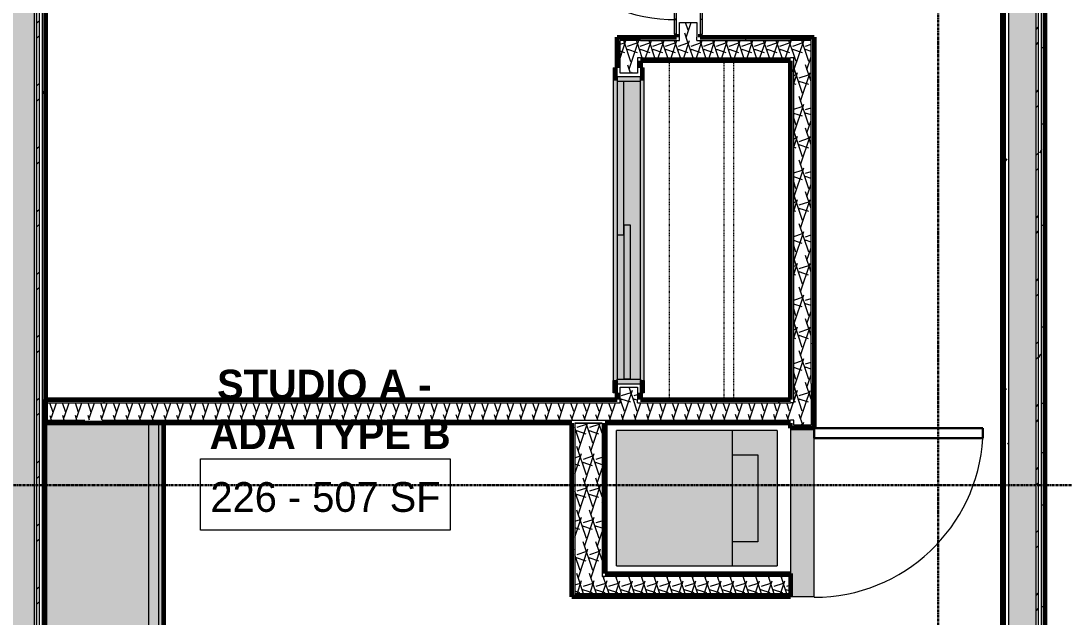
# Model space of a CAD drawing. Header units: inches. Extents: x -4110 to -1807, y 9775 to 11251.
# Drawn here: x -3339.3 to -3129, y 10140.6 to 10260.7 of the extents above; entities that cross this region are included whole.
import ezdxf

# ---------------------------------------------------------------- set-up
doc = ezdxf.new("R2010")
doc.units = ezdxf.units.IN
doc.header["$MEASUREMENT"] = 0
doc.linetypes.add('Dash', pattern=[0.25, 0.125, -0.125])
doc.linetypes.add('Grid Line 1_2_', pattern=[0.8749999999999999, 0.4999999999999999, -0.125, 0.125, -0.125])
for name, color, linetype, lineweight in [('0-1', 7, 'Continuous', 5), ('0-2', 10, 'Continuous', 18), ('A-AREA-IDEN', 2, 'Continuous', 9), ('A-DOOR', 31, 'Continuous', 18), ('A-DOOR-3', 7, 'Continuous', 9), ('A-DOOR-4', 50, 'Continuous', 30), ('A-DOOR-FRAM-1', 31, 'Continuous', 18), ('A-DOOR-FRAM-2', 7, 'Continuous', 9), ('A-WALL', 113, 'Continuous', 18), ('A-WALL-1', 8, 'Continuous', 5), ('A-WALL-3', 250, 'Continuous', 60), ('A-WALL-4', 10, 'Continuous', 18), ('A-WALL-PATT-1', 7, 'Continuous', 9), ('A-WALL-PATT-2', 253, 'Continuous', 9), ('A-WALL-PATT-4', 111, 'Continuous', 9), ('I-WALL-4', 2, 'Continuous', 5), ('I-WALL-5', 2, 'Continuous', 60), ('P-SANR-FIXT-1', 7, 'Continuous', 9), ('P-SANR-FIXT-2', 135, 'Continuous', 9), ('Q-CASE-3', 7, 'Continuous', 9), ('Q-CASE-5', 9, 'Continuous', 9), ('Q-CASE-6', 250, 'Continuous', 60), ('Q-CASE-HDLN-1', 7, 'Dash', 9), ('S-GRID-1', 1, 'Grid Line 1_2_', 30)]:
    doc.layers.add(name, color=color, linetype=linetype, lineweight=lineweight)
doc.styles.add('Century Gothic', font='ufonts.com_century-gothic.ttf', dxfattribs={"height": 5.999999999999996})
doc.styles.add('Century Gothic_B', font='GOTHICB.TTF', dxfattribs={"height": 5.999999999999996})
pattern_1 = [(0, (0, 0), (20.48, 5.12), [0.845, -14.515, 0.845, -14.515, -81.92]), (0, (0, 0), (20.48, 5.12), [-30.72, 0.845, -29.875, 0.845, -14.515, -35.84]), (0, (0, 0), (20.48, 5.12), [-76.8, 0.845, -9.395, 0.845, -24.755]), (120, (7.68, 2.56), (-14.67405006737632, 15.1762002695053), [0.8449999999999999, -14.515, 0.8449999999999999, -14.515, -81.91999999999999]), (120, (7.68, 2.56), (-14.67405006737632, 15.1762002695053), [-30.72, 0.8449999999999999, -29.875, 0.8449999999999999, -14.515, -35.84]), (120, (7.68, 2.56), (-14.67405006737632, 15.1762002695053), [-76.79999999999998, 0.8449999999999999, -9.394999999999998, 0.8449999999999999, -24.755]), (240, (10.24, 12.8), (-5.805949932623669, -20.2962002695053), [0.845, -14.515, 0.845, -14.515, -81.92]), (240, (10.24, 12.8), (-5.805949932623669, -20.2962002695053), [-30.72, 0.845, -29.875, 0.845, -14.515, -35.84]), (240, (10.24, 12.8), (-5.805949932623669, -20.2962002695053), [-76.8, 0.845, -9.395, 0.845, -24.755])]
pattern_2 = [(161.57, (0.32, 0.32), (-2.560496184573631, -0.0005373861552858683), [0, -18.214, 2.022, 0]), (18.43, (-0.32, 0.32), (-2.560496184573631, 0.0005373861552860904), [0, -18.214, 2.022, 0]), (108.43, (0.32, 0.32), (1.279220909290681, -6.400876726295667), [6.069999999999999, -14.166]), (71.57, (-0.32, 0.32), (1.279220909290681, 6.400876726295667), [6.07, -14.166])]
pattern_3 = [(45, (0, 0), (-6.335676759431466, 6.335676759431466), []), (45, (0, 9.6), (-6.335676759431466, 6.335676759431466), [])]

# ---------------------------------------------------------------- blocks, each defined once
blk = doc.blocks.new('SLIDING - FLUSH - SLIDING - FLUSH - 5-0 x 6-8-3203586-ENLARGED RCP - 2ND FLOOR PLAN - WEST')
at = {"layer": 'A-DOOR'}
for points in [[(-32.74999999998931, 3.250000000039676), (-32.74999999998862, 2.500000000001477), (-30.24999999998851, 2.500000000003524), (-30.2499999999892, 3.250000000041723), (-30.99999999999295, 3.250000000041041)], [(-30.24999999998851, 2.500000000003524), (30.25000000001205, 2.50000000005059), (30.25000000001137, 3.250000000088789), (-30.2499999999892, 3.250000000041723)], [(30.25000000001205, 2.50000000005059), (32.75000000001199, 2.500000000052466), (32.7500000000113, 3.250000000090665), (30.25000000001137, 3.250000000088789)], [(-0.999999999988688, -0.8750000000206909), (30.00000000001398, -0.8749999999968167), (30.00000000001296, 0.5000000000275121), (-0.9999999999897112, 0.5000000000032968)], [(-29.99999999998857, -2.25000000004502), (1.000000000012562, -2.250000000020804), (1.000000000011368, -0.8750000000193267), (-29.99999999998976, -0.875000000043542)], [(-32.74999999998862, -3.000000000046043), (-30.24999999998868, -3.000000000043996), (-30.2499999999892, -2.25000000004502), (-32.74999999998914, -2.250000000047066)], [(-30.2499999999892, -2.25000000004502), (-30.24999999998868, -3.000000000043996), (30.25000000001188, -2.99999999999693), (30.25000000001137, -2.249999999997953), (-29.99999999998857, -2.25000000004502)], [(30.25000000001188, -2.99999999999693), (32.75000000001199, -2.999999999994884), (32.75000000001148, -2.249999999995907), (30.25000000001137, -2.249999999997953)]]:
    blk.add_hatch(color=256, dxfattribs=at).paths.add_polyline_path(points, flags=0)
at = {"layer": 'A-DOOR-FRAM-1'}
for points in [[(-30.99999999998954, -2.250000000045702), (-29.99999999998857, -2.25000000004502), (-29.99999999999232, 2.500000000003694), (-30.99999999999329, 2.500000000002842), (-30.99999999999073, -0.8749999999974988)], [(30.00000000001398, -0.8749999999968167), (30.00000000001517, -2.249999999998294), (31.00000000001443, -2.249999999997271), (31.00000000001068, 2.500000000051102), (30.00000000001142, 2.50000000005042), (30.00000000001296, 0.5000000000275121)]]:
    blk.add_hatch(color=256, dxfattribs=at).paths.add_polyline_path(points, flags=0)
h = blk.add_hatch(color=256, dxfattribs=at)
h.paths.add_polyline_path([(-29.99999999999079, 0.4999999999807869), (-29.99999999998976, -0.875000000043542), (-0.999999999988688, -0.8750000000206909), (-0.9999999999897112, 0.5000000000032968), (30.00000000001296, 0.5000000000275121), (30.00000000001142, 2.50000000005042), (-29.99999999999232, 2.500000000003694)], flags=0)
h.paths.add_polyline_path([(1.000000000012562, -2.250000000020804), (30.00000000001517, -2.249999999998294), (30.00000000001398, -0.8749999999968167), (1.000000000011368, -0.8750000000193267)], flags=0)
at = {"layer": 'A-DOOR-3'}
for p, q in [((-32.75000000000009, 2.500000000038348), (-32.75000000000009, 3.250000000038348)), ((-30.25000000000009, 3.250000000038153), (-32.7500000000001, 3.250000000038137)), ((-32.75000000000009, 2.500000000038137), (-30.25000000000008, 2.500000000038153)), ((30.2499999999999, 3.250000000038544), (-30.25000000000009, 3.250000000038349)), ((-30.25000000000009, 3.250000000038348), (-30.25000000000009, 2.500000000038349)), ((30.24999999999991, 2.500000000038544), (30.2499999999999, 3.250000000038544)), ((30.2499999999999, 3.250000000038544), (32.7499999999999, 3.25000000003856)), ((32.7499999999999, 2.50000000003856), (30.2499999999999, 2.500000000038544)), ((32.7499999999999, 3.25000000003856), (32.7499999999999, 2.50000000003856)), ((29.99999999999989, 0.4999999999999985), (-1.000000000000092, 0.4999999999999985)), ((-1.000000000000095, 0.4999999999999985), (-1.000000000000095, -0.8750000000000002)), ((29.99999999999989, 0.4999999999999985), (29.99999999999989, -0.8750000000000002)), ((0.9999999999999057, -0.8750000000000002), (-30.00000000000012, -0.8750000000000002)), ((-30.00000000000012, -0.8750000000000002), (-30.00000000000012, -2.250000000000026)), ((-1.000000000000095, -0.8750000000000002), (29.99999999999989, -0.8750000000000002)), ((0.9999999999999057, -0.8750000000000002), (0.9999999999999057, -2.250000000000026)), ((-32.75000000000011, -3.000000000000026), (-32.75000000000011, -2.250000000000026)), ((-30.25000000000011, -2.250000000000026), (-32.75000000000011, -2.250000000000026)), ((-32.75000000000011, -3.000000000000027), (-30.25000000000011, -3.000000000000027)), ((-30.25000000000012, -2.250000000000026), (-30.25000000000012, -3.000000000000025)), ((-30.25000000000011, -3.000000000000026), (30.24999999999988, -3.000000000000025)), ((-30.00000000000012, -2.250000000000026), (0.9999999999999057, -2.250000000000026)), ((30.24999999999988, -2.250000000000026), (32.74999999999988, -2.250000000000026)), ((30.24999999999989, -3.000000000000026), (30.24999999999989, -2.250000000000026)), ((32.74999999999988, -3.000000000000026), (30.24999999999988, -3.000000000000026)), ((32.74999999999988, -2.250000000000026), (32.74999999999988, -3.000000000000026))]:
    blk.add_line(p, q, dxfattribs=at)
at = {"layer": 'A-DOOR-FRAM-2'}
for p, q in [((-31.0000000000001, -2.249999999999958), (-31.0000000000001, 2.500000000038503)), ((-30.00000000000008, 2.500000000038503), (-31.0000000000001, 2.500000000038503)), ((29.99999999999988, 2.500000000038503), (-30.00000000000008, 2.500000000038503)), ((-30.00000000000008, 2.500000000038503), (-30.00000000000008, -2.249999999999958)), ((29.99999999999988, -2.249999999999958), (29.99999999999988, 2.500000000038503)), ((29.99999999999988, 2.500000000038503), (30.9999999999999, 2.500000000038503)), ((30.9999999999999, 2.500000000038503), (30.9999999999999, -2.249999999999958)), ((-31.00000000000009, -2.249999999999958), (-30.00000000000009, -2.249999999999958)), ((0.999999999999943, -2.249999999999958), (29.99999999999988, -2.249999999999958)), ((30.9999999999999, -2.249999999999958), (29.99999999999988, -2.249999999999958))]:
    blk.add_line(p, q, dxfattribs=at)
blk = doc.blocks.new('SWING - SINGLE - FLUSH - SWING - FLUSH - 2-10 x 6-8 - PRIVACY-3983842-ENLARGED RCP - 2ND FLOOR PLAN - WEST')
at = {"layer": 'A-DOOR-FRAM-1'}
for points in [[(-17.62500000000511, 2.37500000001421), (-17.00000000000508, 2.37500000001421), (-17.00000000000508, 2.87500000001205), (-20.00000000000449, 2.87500000001205), (-20.00000000000449, 2.37500000001421)], [(-10.51715832650549, 2.375000000012676), (16.99999999999519, 2.375000000012846), (16.99999999999519, 2.875000000012391), (-17.00000000000508, 2.87500000001205), (-17.00000000000508, 2.375000000012505)], [(19.99999999999519, 2.375000000014551), (19.99999999999519, 2.875000000012391), (16.99999999999519, 2.875000000012391), (16.99999999999519, 2.375000000014551)], [(-17.000000000005, -2.874999999988006), (-17.000000000005, -2.374999999988119), (-20.00000000000449, -2.374999999988119), (-20.00000000000449, -2.874999999987835), (-17.62500000000503, -2.874999999987835)], [(7.833380588823871, -2.874999999987835), (16.99999999999528, -2.874999999987665), (16.99999999999528, -2.374999999987778), (-17.000000000005, -2.374999999988119), (-17.000000000005, -2.874999999988006), (-10.51715832650541, -2.874999999987835)], [(19.99999999999528, -2.874999999987665), (19.99999999999528, -2.374999999987437), (16.99999999999528, -2.374999999987437), (16.99999999999528, -2.874999999987665)]]:
    blk.add_hatch(color=256, dxfattribs=at).paths.add_polyline_path(points, flags=0)
at = {"layer": 'A-DOOR-3'}
blk.add_arc((17.00000000000095, 2.374999999999438), 34.06659275674494, 93.36568699838679, 179.9999999999998, dxfattribs=at)
at = {"layer": 'A-DOOR-4'}
for p, q in [((15, 2.374999999999781), (15, 36.3828335395518)), ((17.00000000000095, 36.3828335395518), (15, 36.3828335395518)), ((17.00000000000095, 2.374999999999781), (17.00000000000095, 36.3828335395518)), ((17.00000000000095, 2.374999999999781), (15, 2.374999999999781))]:
    blk.add_line(p, q, dxfattribs=at)
at = {"layer": 'A-DOOR-FRAM-2'}
for p, q in [((-16.99999999999998, 2.874999999999861), (-19.99999999999934, 2.874999999999855)), ((-19.99999999999934, 2.374999999999855), (-19.99999999999934, 2.874999999999855)), ((-19.99999999999934, 2.374999999999855), (-16.99999999999998, 2.374999999999861)), ((17.00000000000001, 2.874999999999924), (-16.99999999999998, 2.874999999999861)), ((-16.99999999999998, 2.374999999999861), (-16.99999999999998, 2.874999999999861)), ((-16.99999999999998, 2.374999999999861), (17.00000000000001, 2.374999999999924)), ((20.0000000000006, 2.87499999999993), (17.00000000000001, 2.874999999999924)), ((17.00000000000001, 2.374999999999924), (17.00000000000001, 2.874999999999924)), ((17.00000000000001, 2.374999999999924), (20.0000000000006, 2.37499999999993)), ((20.0000000000006, 2.37499999999993), (20.0000000000006, 2.87499999999993)), ((-16.99999999999996, -2.375000000000138), (-19.99999999999936, -2.375000000000144)), ((-19.99999999999936, -2.375000000000144), (-19.99999999999936, -2.875000000000143)), ((-19.99999999999936, -2.875000000000143), (-16.99999999999996, -2.875000000000138)), ((17.00000000000042, -2.375000000000075), (-16.99999999999996, -2.375000000000138)), ((-16.99999999999996, -2.375000000000138), (-16.99999999999996, -2.875000000000138)), ((-16.99999999999996, -2.875000000000138), (17.00000000000042, -2.875000000000075)), ((20.00000000000058, -2.375000000000069), (17.00000000000042, -2.375000000000075)), ((17.00000000000042, -2.375000000000075), (17.00000000000042, -2.875000000000075)), ((17.00000000000042, -2.875000000000075), (20.00000000000058, -2.875000000000069)), ((20.00000000000058, -2.375000000000069), (20.00000000000058, -2.875000000000069))]:
    blk.add_line(p, q, dxfattribs=at)
blk = doc.blocks.new('OD_CW_Closet - OD_CW_Closet-3786599-ENLARGED RCP - 2ND FLOOR PLAN - WEST')
at = {"layer": 'Q-CASE-HDLN-1'}
for p, q in [((0.7377049180327883, -1.239008895481674e-13), (68.9877049180287, -1.239008895481674e-13)), ((0.7377049180327883, -11.00000000000012), (68.9877049180287, -11.00000000000012)), ((0.7377049180327883, -13.00000000000012), (68.9877049180287, -13.00000000000012)), ((68.9877049180287, -24.00000000000016), (0.7377049180327829, -24.00000000000016))]:
    blk.add_line(p, q, dxfattribs=at)
blk = doc.blocks.new('SWING - SINGLE - FLUSH - SWING - OFFSET PIVOT - 34_ x 80_ - DRYWALL FRAME-3983854-ENLARGED RCP - 2ND FLOOR PLAN - WEST')
at = {"layer": 'A-DOOR-3'}
blk.add_arc((17.00000000000095, -2.374999999999438), 34.06659275674494, 179.9999999999998, 266.6343130016129, dxfattribs=at)
at = {"layer": 'A-DOOR-4'}
for p, q in [((15, -2.374999999999781), (15, -36.3828335395518)), ((17.00000000000095, -2.374999999999781), (15, -2.374999999999781)), ((17.00000000000095, -2.374999999999781), (17.00000000000095, -36.3828335395518)), ((17.00000000000095, -36.3828335395518), (15, -36.3828335395518))]:
    blk.add_line(p, q, dxfattribs=at)
blk = doc.blocks.new('Stacked Washer and Dryer - 26_x25_ - Private-1352637-ENLARGED RCP - 2ND FLOOR PLAN - WEST')
at = {"layer": 'P-SANR-FIXT-2'}
blk.add_hatch(color=256, dxfattribs=at).paths.add_polyline_path([(1.364242052659392e-12, 13.62499999998692), (3.751665644813328e-12, -13.62500000001591), (32.4375000000063, -13.62500000001302), (32.43750000000392, 13.62499999998982), (13.60022918493325, 13.62499999998812)], flags=0)
at = {"layer": 'P-SANR-FIXT-1'}
for p, q in [((32.43750000000041, 13.62499999999967), (2.451372438372345e-13, 13.62499999999967)), ((2.478017790963349e-13, -13.62500000000033), (2.478017790963349e-13, 13.62499999999967)), ((23.34375000000077, 13.62499999999893), (23.34375000000077, -13.62500000000107)), ((32.43750000000041, 13.62499999999967), (32.43750000000041, -13.62500000000033)), ((23.34375000000077, 8.750000000000055), (28.53125000000077, 8.750000000000055)), ((28.53125000000077, 8.750000000000055), (28.53125000000077, -8.749999999999943)), ((28.53125000000077, -8.749999999999943), (23.34375000000077, -8.749999999999943)), ((2.478017790963349e-13, -13.62500000000033), (32.43750000000041, -13.62500000000033))]:
    blk.add_line(p, q, dxfattribs=at)
blk = doc.blocks.new('OD_CW_Base Cabinet - OD_CW_Base Cabinet-3857763-ENLARGED RCP - 2ND FLOOR PLAN - WEST')
at = {"layer": 'Q-CASE-5'}
for points in [[(191.3377049180746, 24.00000000001227), (0.737704918019716, 23.99999999999693), (0.7377049180214214, 2.999999999980218), (191.3377049180763, 2.999999999995566)], [(191.3377049180748, 0.999999999997044), (191.3377049180746, 2.999999999995566), (0.7377049180211656, 2.999999999980218), (0.7377049180213361, 0.9999999999816963), (182.5970615252372, 0.9999999999963619)], [(191.3377049180748, 0.999999999997044), (0.7377049180218477, 0.9999999999816963), (0.7377049180219329, -1.807620719773695e-11), (191.3377049180748, -2.728484105318784e-12)]]:
    blk.add_hatch(color=256, dxfattribs=at).paths.add_polyline_path(points, flags=0)
at = {"layer": 'Q-CASE-3'}
for p, q in [((0.7377049180327276, 24.00000000000016), (0.7377049180327573, 2.999999999998593)), ((0.7377049180327276, 24.00000000000016), (191.3377049180858, 24.00000000000043)), ((191.3377049180858, 2.999999999998861), (191.3377049180858, 24.00000000000043)), ((0.7377049180327575, 2.999999999998592), (0.7377049180327603, 1.000000000000142)), ((0.7377049180327573, 2.999999999998592), (191.3377049180858, 2.999999999998861)), ((191.3377049180858, 1.000000000000411), (191.3377049180858, 2.999999999998861)), ((0.7377049180333344, 1.000000000000142), (0.7377049180333358, 1.41886502547095e-13)), ((0.7377049180333344, 1.000000000000142), (191.3377049180859, 1.000000000000411)), ((0.7377049180327603, 1.000000000000142), (191.3377049180858, 1.000000000000411)), ((0.7377049180333358, 1.41961309018274e-13), (191.3377049180859, 4.111680692890258e-13)), ((191.3377049180859, 4.111680692890258e-13), (191.3377049180859, 1.000000000000411))]:
    blk.add_line(p, q, dxfattribs=at)
at = {"layer": 'Q-CASE-6'}
for p, q in [((191.3377049180859, 24.00000000000016), (0.7377049180327829, 24.00000000000016)), ((0.7377049180327883, 24.00000000000016), (0.7377049180327883, 1.225686219186173e-13)), ((191.3377049180859, 1.212363542890671e-13), (191.3377049180859, 24.00000000000016)), ((0.7377049180327883, 1.212363542890671e-13), (191.3377049180859, 1.212363542890671e-13))]:
    blk.add_line(p, q, dxfattribs=at)
blk = doc.blocks.new('CTR - 1st Phase - Unit Layouts_rvt-1-ENLARGED RCP - 2ND FLOOR PLAN - WEST')
at = {"layer": 'A-WALL-1'}
blk.add_hatch(color=256, dxfattribs=at).paths.add_polyline_path([(-3179.34873667832, 10144.66439610951), (-3179.34873667832, 10178.66439611047), (-3184.098736678333, 10178.66439611047), (-3184.098736678319, 10144.66439610951)], flags=0)
at = {"layer": 'A-WALL-PATT-1'}
h = blk.add_hatch(dxfattribs=at)
h.set_pattern_fill('FP_1', color=256, style=0, pattern_type=2)
h.set_pattern_definition(pattern_1)
h.paths.add_polyline_path([(-3206.473736678826, 10257.41439611039), (-3206.473736678826, 10260.41439611039), (-3204.723736678823, 10260.41439611039), (-3204.723736678823, 10261.03939611039), (-3207.098736678824, 10261.03939611039), (-3207.098736678824, 10257.41439611039)], flags=0)
h.paths.add_polyline_path([(-3207.098736678799, 10295.03939611039), (-3204.723736678802, 10295.03939611039), (-3204.723736678802, 10295.66439611039), (-3206.473736678799, 10295.66439611039), (-3206.473736678799, 10299.28939611043), (-3207.098736678799, 10299.28939611043), (-3207.098736678799, 10295.66439611039)], flags=0)
h.paths.add_polyline_path([(-3206.473736678799, 10302.78939611043), (-3206.473736678799, 10306.41439611041), (-3204.723736678797, 10306.41439611041), (-3204.723736678797, 10307.03939611041), (-3207.098736678792, 10307.03939611041), (-3207.098736678799, 10302.78939611043)], flags=0)
h.paths.add_polyline_path([(-3207.098736678798, 10341.03939611041), (-3204.723736678769, 10341.03939611041), (-3204.723736678769, 10341.66439611041), (-3206.473736678777, 10341.66439611041), (-3206.478326459205, 10356.03480631337), (-3207.098736661485, 10355.41439611109), (-3207.098736678798, 10341.66439611041)], flags=0)
h = blk.add_hatch(dxfattribs=at)
h.set_pattern_fill('FP_1', color=256, style=0, pattern_type=2)
h.set_pattern_definition(pattern_1)
h.paths.add_polyline_path([(-3202.348736678804, 10257.41439611039), (-3202.348736678804, 10261.03939611039), (-3204.723736678823, 10261.03939611039), (-3204.723736678823, 10260.41439611039), (-3202.973736678826, 10260.41439611039), (-3202.973736678826, 10257.41439611039)], flags=0)
h.paths.add_polyline_path([(-3202.348736678778, 10295.03939611039), (-3202.348736678778, 10307.03939611041), (-3204.723736678797, 10307.03939611041), (-3204.723736678797, 10306.41439611041), (-3202.973736678798, 10306.41439611041), (-3202.973736678798, 10295.66439611039), (-3204.723736678802, 10295.66439611039), (-3204.723736678802, 10295.03939611039), (-3202.370288402951, 10295.03939611039)], flags=0)
h.paths.add_polyline_path([(-3202.973736678769, 10341.03939611041), (-3202.348736678778, 10341.03939611041), (-3202.34873667877, 10356.03480631337), (-3202.973736678769, 10356.03480631337), (-3202.973736678769, 10341.66439611041), (-3204.723736678769, 10341.66439611041), (-3204.723736678769, 10341.03939611041)], flags=0)
h = blk.add_hatch(dxfattribs=at)
h.set_pattern_fill('FP_1', color=256, style=0, pattern_type=2)
h.set_pattern_definition(pattern_1)
h.paths.add_polyline_path([(-3179.973736678434, 10256.78939611038), (-3179.979387297815, 10257.41439611038), (-3202.973736678826, 10257.41439611039), (-3202.973736678826, 10256.78939611039), (-3183.473736678435, 10256.78939611038)], flags=0)
h.paths.add_polyline_path([(-3214.348736678433, 10256.78939611039), (-3206.473736678826, 10256.78939611039), (-3206.473736678826, 10257.41439611039), (-3218.47373667843, 10257.41439611039), (-3218.473736678436, 10256.78939611039), (-3214.973736678433, 10256.78939611039)], flags=0)
h = blk.add_hatch(dxfattribs=at)
h.set_pattern_fill('FP_1', color=256, style=0, pattern_type=2)
h.set_pattern_definition(pattern_1)
h.paths.add_polyline_path([(-3179.348736678434, 10187.65980631312), (-3179.348736678434, 10257.41439611038), (-3179.973736678434, 10257.41439611038), (-3179.973736678434, 10187.65980631312)], flags=0)
h = blk.add_hatch(dxfattribs=at)
h.set_pattern_fill('FP_1', color=256, style=0, pattern_type=2)
h.set_pattern_definition(pattern_1)
h.paths.add_polyline_path([(-3185.100729106987, 10252.66439611038), (-3184.098736678435, 10252.66439611038), (-3184.098736678435, 10253.28939611038), (-3214.348736678433, 10253.28939611038), (-3214.348736678433, 10252.66439611038), (-3201.940627958343, 10252.66439611038)], flags=0)
h = blk.add_hatch(dxfattribs=at)
h.set_pattern_fill('FP_1', color=256, style=0, pattern_type=2)
h.set_pattern_definition(pattern_1)
h.paths.add_polyline_path([(-3183.473736678459, 10187.65980631312), (-3183.473736678435, 10253.28939611038), (-3184.098736678435, 10253.28939611038), (-3184.098736678435, 10187.65980631312)], flags=0)
h = blk.add_hatch(dxfattribs=at)
h.set_pattern_fill('FP_1', color=256, style=0, pattern_type=2)
h.set_pattern_definition(pattern_1)
h.paths.add_polyline_path([(-3179.973736678434, 10178.66439611047), (-3179.348736678434, 10178.66439611047), (-3179.348736678434, 10187.65980631181), (-3179.973736678332, 10187.65980631312), (-3179.973736678434, 10179.28939611047), (-3181.723736678335, 10179.28939611047), (-3181.723736678335, 10178.66439611047), (-3181.480681122775, 10178.66439611047)], flags=0)
h = blk.add_hatch(dxfattribs=at)
h.set_pattern_fill('FP_1', color=256, style=0, pattern_type=2)
h.set_pattern_definition(pattern_1)
h.paths.add_polyline_path([(-3221.473736682271, 10183.78939611044), (-3221.473736682271, 10184.41439611044), (-3334.28623667931, 10184.41335328515), (-3334.28623667931, 10183.78939611051), (-3222.098736682268, 10183.78939611051)], flags=0)
h = blk.add_hatch(dxfattribs=at)
h.set_pattern_fill('FP_1', color=256, style=0, pattern_type=2)
h.set_pattern_definition(pattern_1)
h.paths.add_polyline_path([(-3221.473736682271, 10183.78939611044), (-3218.473736678488, 10183.78939611046), (-3218.473736678488, 10184.41439611046), (-3221.473736682271, 10184.41439611047)], flags=0)
h.paths.add_polyline_path([(-3185.100729106987, 10183.78939611046), (-3184.098736678435, 10183.78939611046), (-3184.098736678435, 10184.41439611046), (-3214.973736678487, 10184.41439611046), (-3214.973736678487, 10183.78939611046), (-3186.786236679875, 10183.78939611046)], flags=0)
h = blk.add_hatch(dxfattribs=at)
h.set_pattern_fill('FP_1', color=256, style=0, pattern_type=2)
h.set_pattern_definition(pattern_1)
h.paths.add_polyline_path([(-3228.223736682305, 10179.66439611044), (-3221.473736682271, 10179.66439611044), (-3221.473736682271, 10180.28939611044), (-3322.911236668834, 10180.28939611044), (-3322.911236678923, 10179.66439611053), (-3286.140122215119, 10179.66439611044)], flags=0)
h.paths.add_polyline_path([(-3334.28623667931, 10179.66439611053), (-3326.661236678923, 10179.66439611053), (-3326.661236678915, 10180.2893961105), (-3334.28623667931, 10180.27439611056)], flags=0)
h = blk.add_hatch(dxfattribs=at)
h.set_pattern_fill('FP_1', color=256, style=0, pattern_type=2)
h.set_pattern_definition(pattern_1)
h.paths.add_polyline_path([(-3185.100729106987, 10179.66439611044), (-3184.098736678333, 10179.66439611044), (-3184.098736678333, 10180.28939611044), (-3221.473736682271, 10180.28939611044), (-3221.473736682271, 10179.66439611044), (-3186.786236679875, 10179.66439611044)], flags=0)
h = blk.add_hatch(dxfattribs=at)
h.set_pattern_fill('FP_1', color=256, style=0, pattern_type=2)
h.set_pattern_definition(pattern_1)
h.paths.add_polyline_path([(-3227.598736682283, 10145.28939610951), (-3227.598736682283, 10179.66439611044), (-3228.22373668227, 10179.66439611044), (-3228.223736682284, 10145.28939610951)], flags=0)
h = blk.add_hatch(dxfattribs=at)
h.set_pattern_fill('FP_1', color=256, style=0, pattern_type=2)
h.set_pattern_definition(pattern_1)
h.paths.add_polyline_path([(-3221.473736682286, 10149.41439610951), (-3221.473736682268, 10179.66439611044), (-3222.098736682268, 10179.66439611044), (-3222.09873668227, 10149.41439610951)], flags=0)
at = {"layer": 'A-WALL-PATT-2'}
h = blk.add_hatch(dxfattribs=at)
h.set_pattern_fill('FP_2', color=256, style=0, pattern_type=2)
h.set_pattern_definition(pattern_2)
h.paths.add_polyline_path([(-3202.973736678826, 10256.78939611039), (-3202.973736678826, 10260.41439611039), (-3206.473736678826, 10260.41439611039), (-3206.473736678826, 10256.78939611039), (-3204.723736678823, 10256.78939611039)], flags=0)
h.paths.add_polyline_path([(-3204.723736678802, 10295.66439611039), (-3202.973736678798, 10295.66439611039), (-3202.973736678798, 10306.41439611041), (-3206.473736678799, 10306.41439611041), (-3206.473736678799, 10295.66439611039)], flags=0)
h.paths.add_polyline_path([(-3204.723736678769, 10341.66439611041), (-3202.973736678769, 10341.66439611041), (-3202.973736678769, 10356.03480631337), (-3206.473736661485, 10356.03480631337), (-3206.473736678777, 10341.66439611041)], flags=0)
h = blk.add_hatch(dxfattribs=at)
h.set_pattern_fill('FP_2', color=256, style=0, pattern_type=2)
h.set_pattern_definition(pattern_2)
h.paths.add_polyline_path([(-3214.973736678487, 10183.78939611046), (-3214.973736678487, 10186.91439611042), (-3218.473736678488, 10186.91439611042), (-3218.473736678488, 10183.78939611046), (-3216.723736678486, 10183.78939611046)], flags=0)
h.paths.add_polyline_path([(-3216.723736678436, 10250.16439611042), (-3214.973736678433, 10250.16439611042), (-3214.973736678433, 10256.78939611039), (-3218.473736678426, 10256.78939611039), (-3218.473736678436, 10250.16439611042)], flags=0)
h = blk.add_hatch(dxfattribs=at)
h.set_pattern_fill('FP_2', color=256, style=0, pattern_type=2)
h.set_pattern_definition(pattern_2)
h.paths.add_polyline_path([(-3185.100729106987, 10253.28939611038), (-3183.473736678435, 10253.28939611038), (-3183.473736678435, 10256.78939611039), (-3214.973736678433, 10256.78939611039), (-3214.973736678433, 10253.28939611039), (-3201.940627958343, 10253.28939611038)], flags=0)
h = blk.add_hatch(dxfattribs=at)
h.set_pattern_fill('FP_2', color=256, style=0, pattern_type=2)
h.set_pattern_definition(pattern_2)
h.paths.add_polyline_path([(-3183.473736678435, 10187.65980631312), (-3179.973736678434, 10187.65980631312), (-3179.973736678434, 10256.78939611038), (-3183.473736678435, 10256.78939611038), (-3183.473736678435, 10208.93780961879)], flags=0)
h = blk.add_hatch(dxfattribs=at)
h.set_pattern_fill('FP_2', color=256, style=0, pattern_type=2)
h.set_pattern_definition(pattern_2)
h.paths.add_polyline_path([(-3179.973736678434, 10179.28939611047), (-3179.973736678434, 10187.65980631312), (-3183.473736678334, 10187.65980631312), (-3183.473736678334, 10179.28939611047), (-3181.723736678335, 10179.28939611047)], flags=0)
h = blk.add_hatch(dxfattribs=at)
h.set_pattern_fill('FP_2', color=256, style=0, pattern_type=2)
h.set_pattern_definition(pattern_2)
h.paths.add_polyline_path([(-3326.411236678915, 10180.2893961105), (-3222.098736682268, 10180.2893961105), (-3222.098736682268, 10183.78939611051), (-3334.473736678748, 10183.78939611051), (-3334.28623667931, 10183.70539611076), (-3334.28623667931, 10180.2893961105), (-3326.661236678915, 10180.2893961105)], flags=0)
h = blk.add_hatch(dxfattribs=at)
h.set_pattern_fill('FP_2', color=256, style=0, pattern_type=2)
h.set_pattern_definition(pattern_2)
h.paths.add_polyline_path([(-3184.098736678333, 10180.28939611044), (-3183.473736678435, 10180.28939611044), (-3183.473736678435, 10183.78939611046), (-3222.098736682268, 10183.78939611044), (-3222.098736682268, 10180.2893961105), (-3185.100729106987, 10180.28939611044)], flags=0)
h = blk.add_hatch(dxfattribs=at)
h.set_pattern_fill('FP_2', color=256, style=0, pattern_type=2)
h.set_pattern_definition(pattern_2)
h.paths.add_polyline_path([(-3222.09873668227, 10148.78939610951), (-3222.098736682268, 10179.66439611044), (-3227.598736682283, 10179.66439611044), (-3227.585823459143, 10148.78939610951)], flags=0)
h = blk.add_hatch(dxfattribs=at)
h.set_pattern_fill('FP_2', color=256, style=0, pattern_type=2)
h.set_pattern_definition(pattern_2)
h.paths.add_polyline_path([(-3186.786236679875, 10145.28939610951), (-3184.098736678319, 10145.28939610951), (-3184.098736678319, 10148.78939610951), (-3227.598736682283, 10148.78939610951), (-3227.598736682283, 10145.28939610951), (-3212.723736679877, 10145.28939610951)], flags=0)
at = {"layer": 'A-WALL-3'}
for p, q in [((-3207.098736678821, 10257.41439611038), (-3207.098736678821, 10258.03939611038)), ((-3202.348736678821, 10258.03939611038), (-3202.348736678822, 10257.41439611037)), ((-3219.098736678431, 10251.28939611041), (-3219.098736678427, 10257.41439611038)), ((-3219.098736678427, 10257.41439611038), (-3218.473736678426, 10257.41439611038)), ((-3218.473736678426, 10257.41439611038), (-3214.348736678427, 10257.41439611038)), ((-3214.348736678427, 10257.41439611038), (-3207.098736678821, 10257.41439611038)), ((-3202.348736678822, 10257.41439611037), (-3184.09873667843, 10257.41439611037)), ((-3184.09873667843, 10257.41439611037), (-3179.97373667843, 10257.41439611037)), ((-3179.97373667843, 10257.41439611037), (-3179.34873667843, 10257.41439611037)), ((-3179.34873667843, 10257.41439611037), (-3179.348736678455, 10187.65980631311)), ((-3214.34873667843, 10252.66439611038), (-3214.348736678432, 10251.28939611041)), ((-3184.098736678431, 10252.66439611037), (-3214.34873667843, 10252.66439611038)), ((-3184.098736678455, 10187.65980631311), (-3184.098736678432, 10252.66439611037)), ((-3184.098736678331, 10184.41439611043), (-3184.098736678332, 10187.6598063131)), ((-3179.348736678332, 10187.6598063131), (-3179.348736678329, 10178.66439611046)), ((-3334.473736678747, 10179.6643961105), (-3334.473736678744, 10184.4143961105)), ((-3334.473736678744, 10184.4143961105), (-3221.473736682264, 10184.41439611043)), ((-3221.473736682264, 10184.41439611045), (-3219.098736678483, 10184.41439611045)), ((-3219.098736678483, 10184.41439611045), (-3219.098736678482, 10185.78939611041)), ((-3214.348736678482, 10185.78939611041), (-3214.348736678483, 10184.41439611045)), ((-3214.348736678483, 10184.41439611045), (-3184.098736678331, 10184.41439611043)), ((-3228.223736682266, 10179.66439611043), (-3310.473736678981, 10179.66439611048)), ((-3228.223736682279, 10149.4143961095), (-3228.223736682266, 10179.66439611043)), ((-3221.473736682266, 10179.66439611043), (-3221.473736682279, 10149.4143961095)), ((-3184.098736678329, 10179.66439611043), (-3221.473736682266, 10179.66439611045)), ((-3184.098736678329, 10178.66439611045), (-3184.098736678329, 10179.66439611043)), ((-3179.348736678329, 10178.66439611046), (-3184.098736678329, 10178.66439611045)), ((-3228.223736682281, 10145.2893961095), (-3228.223736682279, 10149.4143961095)), ((-3221.473736682279, 10149.4143961095), (-3184.098736678317, 10149.4143961095)), ((-3184.098736678317, 10149.4143961095), (-3184.098736678315, 10144.66439610949)), ((-3228.223736682281, 10144.6643961095), (-3228.223736682281, 10145.2893961095)), ((-3184.098736678315, 10144.66439610949), (-3228.223736682281, 10144.6643961095))]:
    blk.add_line(p, q, dxfattribs=at)
at = {"layer": 'A-WALL-4'}
for p, q in [((-3206.473736678822, 10257.41439611038), (-3206.47373667882, 10260.41439611038)), ((-3206.47373667882, 10260.41439611038), (-3204.723736678819, 10260.41439611037)), ((-3204.723736678819, 10260.41439611037), (-3202.97373667882, 10260.41439611037)), ((-3202.97373667882, 10260.41439611037), (-3202.973736678821, 10257.41439611037)), ((-3218.473736678432, 10250.16439611041), (-3218.473736678427, 10256.78939611038)), ((-3214.973736678427, 10256.78939611038), (-3218.473736678427, 10256.78939611038)), ((-3214.348736678427, 10256.78939611038), (-3214.973736678427, 10256.78939611038)), ((-3214.348736678427, 10256.78939611038), (-3206.473736678822, 10256.78939611038)), ((-3206.473736678822, 10256.78939611037), (-3206.473736678822, 10257.41439611038)), ((-3202.973736678822, 10256.78939611037), (-3202.973736678821, 10257.41439611037)), ((-3202.973736678822, 10256.78939611037), (-3184.09873667843, 10256.78939611037)), ((-3183.473736678429, 10256.78939611037), (-3184.09873667843, 10256.78939611037)), ((-3179.97373667843, 10256.78939611037), (-3183.473736678429, 10256.78939611037)), ((-3179.973736678455, 10187.65980631311), (-3179.97373667843, 10256.78939611037)), ((-3214.97373667843, 10253.28939611038), (-3214.973736678432, 10250.16439611041)), ((-3214.348736678429, 10253.28939611038), (-3214.973736678429, 10253.28939611038)), ((-3214.348736678429, 10253.28939611038), (-3184.098736678431, 10253.28939611037)), ((-3183.473736678431, 10253.28939611037), (-3184.098736678431, 10253.28939611037)), ((-3183.473736678455, 10187.65980631311), (-3183.473736678431, 10253.28939611037)), ((-3216.723736678432, 10250.16439611041), (-3218.473736678432, 10250.16439611041)), ((-3214.973736678432, 10250.16439611041), (-3216.723736678432, 10250.16439611041)), ((-3218.473736678483, 10184.41439611045), (-3218.473736678481, 10186.91439611041)), ((-3218.473736678481, 10186.91439611041), (-3216.723736678482, 10186.91439611041)), ((-3216.723736678482, 10186.91439611041), (-3214.973736678481, 10186.91439611041)), ((-3214.973736678481, 10186.91439611041), (-3214.973736678483, 10184.41439611045)), ((-3183.473736678331, 10183.78939611043), (-3183.473736678332, 10187.6598063131)), ((-3179.973736678332, 10187.6598063131), (-3179.973736678329, 10179.28939611046)), ((-3218.473736678483, 10183.78939611045), (-3218.473736678483, 10184.41439611045)), ((-3214.973736678484, 10183.78939611045), (-3214.973736678483, 10184.41439611045)), ((-3334.473736678744, 10183.7893961105), (-3222.098736682265, 10183.78939611043)), ((-3222.098736682265, 10183.78939611043), (-3221.473736682265, 10183.78939611043)), ((-3222.098736682265, 10183.78939611045), (-3221.473736682265, 10183.78939611045)), ((-3221.473736682264, 10183.78939611045), (-3218.473736678483, 10183.78939611045)), ((-3214.973736678484, 10183.78939611045), (-3184.098736678331, 10183.78939611043)), ((-3183.473736678331, 10183.78939611043), (-3184.09873667833, 10183.78939611043)), ((-3334.473736678746, 10180.2893961105), (-3326.661236678919, 10180.28939611049)), ((-3326.661236678919, 10180.28939611049), (-3326.41123667892, 10180.28939611049)), ((-3322.911236678919, 10180.28939611049), (-3222.098736682266, 10180.28939611043)), ((-3222.098736682266, 10180.28939611043), (-3221.473736682266, 10180.28939611043)), ((-3222.098736682266, 10180.28939611045), (-3221.473736682266, 10180.28939611045)), ((-3221.473736682266, 10180.28939611045), (-3184.098736678329, 10180.28939611043)), ((-3183.47373667833, 10180.28939611043), (-3184.098736678329, 10180.28939611043)), ((-3183.473736678329, 10179.28939611045), (-3183.47373667833, 10180.28939611043)), ((-3222.098736682266, 10179.66439611043), (-3227.598736682266, 10179.66439611043)), ((-3227.598736682266, 10179.66439611043), (-3227.59873668228, 10149.4143961095)), ((-3227.598736682266, 10179.66439611043), (-3222.098736682266, 10179.66439611043)), ((-3222.098736682266, 10179.66439611043), (-3222.098736682279, 10149.4143961095)), ((-3184.098736678329, 10178.66439611046), (-3184.098736678317, 10149.4143961095)), ((-3181.723736678328, 10179.28939611046), (-3183.473736678329, 10179.28939611045)), ((-3179.973736678329, 10179.28939611046), (-3181.723736678328, 10179.28939611046)), ((-3179.348736678315, 10144.66439610949), (-3179.348736678329, 10178.66439611046)), ((-3227.598736682279, 10149.4143961095), (-3227.59873668228, 10148.7893961095)), ((-3227.59873668228, 10148.7893961095), (-3227.598736682281, 10145.2893961095)), ((-3222.098736682278, 10149.4143961095), (-3222.098736682279, 10148.7893961095)), ((-3184.098736678317, 10148.7893961095), (-3222.098736682279, 10148.7893961095)), ((-3184.098736678315, 10145.2893961095), (-3227.598736682281, 10145.2893961095)), ((-3179.348736678316, 10144.66439610949), (-3184.098736678316, 10144.66439610949))]:
    blk.add_line(p, q, dxfattribs=at)
at = {"layer": '0-2'}
for name, p, rotation in [('SWING - SINGLE - FLUSH - SWING - FLUSH - 2-10 x 6-8 - PRIVACY-3983842-ENLARGED RCP - 2ND FLOOR PLAN - WEST', (-3204.72373667881, 10278.03939611037), 89.99999999996759), ('OD_CW_Closet - OD_CW_Closet-3786599-ENLARGED RCP - 2ND FLOOR PLAN - WEST', (-3208.512411813319, 10183.67669119239), 89.99999999997935), ('SLIDING - FLUSH - SLIDING - FLUSH - 5-0 x 6-8-3203586-ENLARGED RCP - 2ND FLOOR PLAN - WEST', (-3216.848736678456, 10218.53939611041), 269.9999999999554), ('OD_CW_Base Cabinet - OD_CW_Base Cabinet-3857763-ENLARGED RCP - 2ND FLOOR PLAN - WEST', (-3310.473736678996, 9988.326691192433), 89.99999999999541), ('SWING - SINGLE - FLUSH - SWING - OFFSET PIVOT - 34_ x 80_ - DRYWALL FRAME-3983854-ENLARGED RCP - 2ND FLOOR PLAN - WEST', (-3181.723736678322, 10161.66439611046), 90.0000000000227)]:
    blk.add_blockref(name, p, dxfattribs=dict(at, rotation=rotation))
blk.add_blockref('Stacked Washer and Dryer - 26_x25_ - Private-1352637-ENLARGED RCP - 2ND FLOOR PLAN - WEST', (-3219.223736679873, 10164.53939611007), dxfattribs=at)
blk = doc.blocks.new('CTR - 1st Phase - Structure_rvt-1-ENLARGED RCP - 2ND FLOOR PLAN - WEST')
at = {"layer": 'S-GRID-1'}
for p, q in [((-3154.323736679716, 9774.881859448018), (-3154.323736679703, 11217.92614005461)), ((-1807.144791239921, 10167.18939611053), (-4076.950002061649, 10167.18939611053))]:
    blk.add_line(p, q, dxfattribs=at)

msp = doc.modelspace()

# ---------------------------------------------------------------- hatches: boundary and pattern name
at = {"layer": 'A-WALL-PATT-4'}
h = msp.add_hatch(dxfattribs=at)
h.set_pattern_fill('FP_2', color=256, style=0, pattern_type=2)
h.set_pattern_definition(pattern_2)
h.paths.add_polyline_path([(-3336.53623667931, 9988.439396110542), (-3336.53623667931, 10374.03939611047), (-3342.036236679313, 10374.03939611047), (-3342.036236679313, 9988.439396110542)], flags=0)
h = msp.add_hatch(dxfattribs=at)
h.set_pattern_fill('FP_33', color=256, style=0, pattern_type=2)
h.set_pattern_definition(pattern_3)
h.paths.add_polyline_path([(-3336.036236679309, 9988.439396110656), (-3335.536236679314, 9988.439396110656), (-3335.536236679314, 10374.03939611047), (-3336.036236679309, 10374.03939611047), (-3336.036236679309, 10003.61388230651)], flags=0)
h = msp.add_hatch(dxfattribs=at)
h.set_pattern_fill('FP_1', color=256, style=0, pattern_type=2)
h.set_pattern_definition(pattern_1)
h.paths.add_polyline_path([(-3335.536236679314, 9988.439396110656), (-3334.911236679313, 9988.439396110656), (-3334.911236679313, 10374.03939611047), (-3335.536236679314, 10374.03939611047), (-3335.536236679314, 10003.61388230651)], flags=0)
h = msp.add_hatch(dxfattribs=at)
h.set_pattern_fill('FP_1', color=256, style=0, pattern_type=2)
h.set_pattern_definition(pattern_1)
h.paths.add_polyline_path([(-3334.473736679, 9988.439396110656), (-3334.28623667931, 9988.439396110656), (-3334.28623667931, 9989.064396110476), (-3334.473736679, 9989.064396110476), (-3334.473736678748, 10179.66439611053), (-3334.28623667931, 10179.66439611053), (-3334.28623667931, 10183.73263935392), (-3334.473736678748, 10183.78939611044), (-3334.28623667931, 10183.78939611051), (-3334.28623667931, 10373.41439611017), (-3334.911236679313, 10373.41439611017), (-3334.911236679313, 9988.439396110656)], flags=0)
h = msp.add_hatch(dxfattribs=at)
h.set_pattern_fill('FP_1', color=256, style=0, pattern_type=2)
h.set_pattern_definition(pattern_1)
h.paths.add_polyline_path([(-3140.748736679265, 9988.439396110507), (-3140.749801125075, 10356.0393961111), (-3141.373736679264, 10356.0393961111), (-3141.373736679264, 9988.439396110507)], flags=0)
h = msp.add_hatch(dxfattribs=at)
h.set_pattern_fill('FP_1', color=256, style=0, pattern_type=2)
h.set_pattern_definition(pattern_1)
h.paths.add_polyline_path([(-3140.748736679265, 9988.439396110507), (-3140.123736679265, 9988.439396110507), (-3140.123736679265, 10356.03939610912), (-3140.74873667904, 10356.03939610912), (-3140.748736679265, 9993.402934805043)], flags=0)
h = msp.add_hatch(dxfattribs=at)
h.set_pattern_fill('FP_2', color=256, style=0, pattern_type=2)
h.set_pattern_definition(pattern_2)
h.paths.add_polyline_path([(-3140.123736679265, 9988.439396110509), (-3134.623736679265, 9988.439396110509), (-3134.623736679265, 10356.03939610912), (-3140.123736679265, 10356.03939610912), (-3140.123736679265, 10003.61388230651)], flags=0)
h = msp.add_hatch(dxfattribs=at)
h.set_pattern_fill('FP_33', color=256, style=0, pattern_type=2)
h.set_pattern_definition(pattern_3)
h.paths.add_polyline_path([(-3134.623736679265, 9988.439396110507), (-3134.123736679265, 9988.439396110507), (-3134.123736679265, 10356.03939610912), (-3134.623736679265, 10356.03939610912), (-3134.623736679265, 9993.402934805043)], flags=0)
h = msp.add_hatch(dxfattribs=at)
h.set_pattern_fill('FP_1', color=256, style=0, pattern_type=2)
h.set_pattern_definition(pattern_1)
h.paths.add_polyline_path([(-3134.123736679265, 9988.439396110507), (-3133.498736679264, 9988.439396110507), (-3133.498736679264, 10356.03939610912), (-3134.123736679265, 10356.03939610912), (-3134.123736679265, 9993.402934805043)], flags=0)
h = msp.add_hatch(dxfattribs=at)
h.set_pattern_fill('FP_1', color=256, style=0, pattern_type=2)
h.set_pattern_definition(pattern_1)
h.paths.add_polyline_path([(-3133.498736679264, 9988.439396110507), (-3132.873736679237, 9988.439396110507), (-3132.873736679237, 10355.41439610912), (-3133.498736679264, 10355.41439610912), (-3133.498736679264, 9993.402934805043)], flags=0)
at = {"layer": 'I-WALL-4'}
msp.add_hatch(color=256, dxfattribs=at).paths.add_polyline_path([(-3336.036236679309, 9988.439396110656), (-3336.036236679309, 10374.03939611047), (-3336.53623667931, 10374.03939611047), (-3336.53623667931, 9988.439396110656)], flags=0)

# ---------------------------------------------------------------- linework, layer by layer
at = {"layer": 'A-AREA-IDEN', "flags": 128}
msp.add_lwpolyline([(-3303.064391687445, 10172.46790588718), (-3252.727383813428, 10172.46790588718), (-3252.727383813428, 10158.13719722577), (-3303.064391687445, 10158.13719722577)], close=True, dxfattribs=at)
at = {"layer": 'A-WALL'}
for p, q in [((-3336.536236679306, 9988.439396110532), (-3336.53623667931, 10374.03939611046)), ((-3336.036236679305, 9988.43939611053), (-3336.036236679309, 10374.03939611046)), ((-3335.536236679306, 9988.43939611053), (-3335.53623667931, 10374.03939611046)), ((-3334.911236679305, 9988.43939611053), (-3334.911236679309, 10374.03939611046)), ((-3140.748736679232, 9988.439396110496), (-3140.748736679261, 10356.03939611109)), ((-3140.123736679232, 9988.439396110498), (-3140.123736679261, 10356.03939610911)), ((-3134.623736679232, 9988.439396110496), (-3134.623736679261, 10356.03939610911)), ((-3134.123736679232, 9988.439396110498), (-3134.123736679261, 10356.03939610911)), ((-3133.498736679232, 9988.439396110498), (-3133.498736679261, 10356.03939610911))]:
    msp.add_line(p, q, dxfattribs=at)
at = {"layer": 'I-WALL-5'}
for p, q in [((-3141.373736679232, 9988.439396110496), (-3141.373736679261, 10355.41439610911)), ((-3132.873736679261, 10355.41439610911), (-3132.873736679232, 9988.439396110496)), ((-3334.286236679309, 10334.66439611016), (-3334.286236679307, 10179.66439611052))]:
    msp.add_line(p, q, dxfattribs=at)

# ---------------------------------------------------------------- block references
at = {"layer": '0-1'}
for name in ['CTR - 1st Phase - Structure_rvt-1-ENLARGED RCP - 2ND FLOOR PLAN - WEST', 'CTR - 1st Phase - Unit Layouts_rvt-1-ENLARGED RCP - 2ND FLOOR PLAN - WEST']:
    msp.add_blockref(name, (0, 0), dxfattribs=at)

# ---------------------------------------------------------------- texts
at = {"layer": 'A-AREA-IDEN', "char_height": 5.999999999999996, "attachment_point": 1}
for s, insert, width, style in [('STUDIO A -', (-3299.728171215003, 10190.4498216965), 52.72199999999995, 'Century Gothic_B'), ('ADA TYPE B', (-3301.228171215003, 10180.4498216965), 56.35799999999995, 'Century Gothic_B'), ('226 - 507 SF', (-3301.064391687444, 10167.80123922052), 55.95399999999995, 'Century Gothic')]:
    msp.add_mtext(s, dxfattribs=dict(at, insert=insert, width=width, style=style))

doc.saveas('drawing.dxf')
